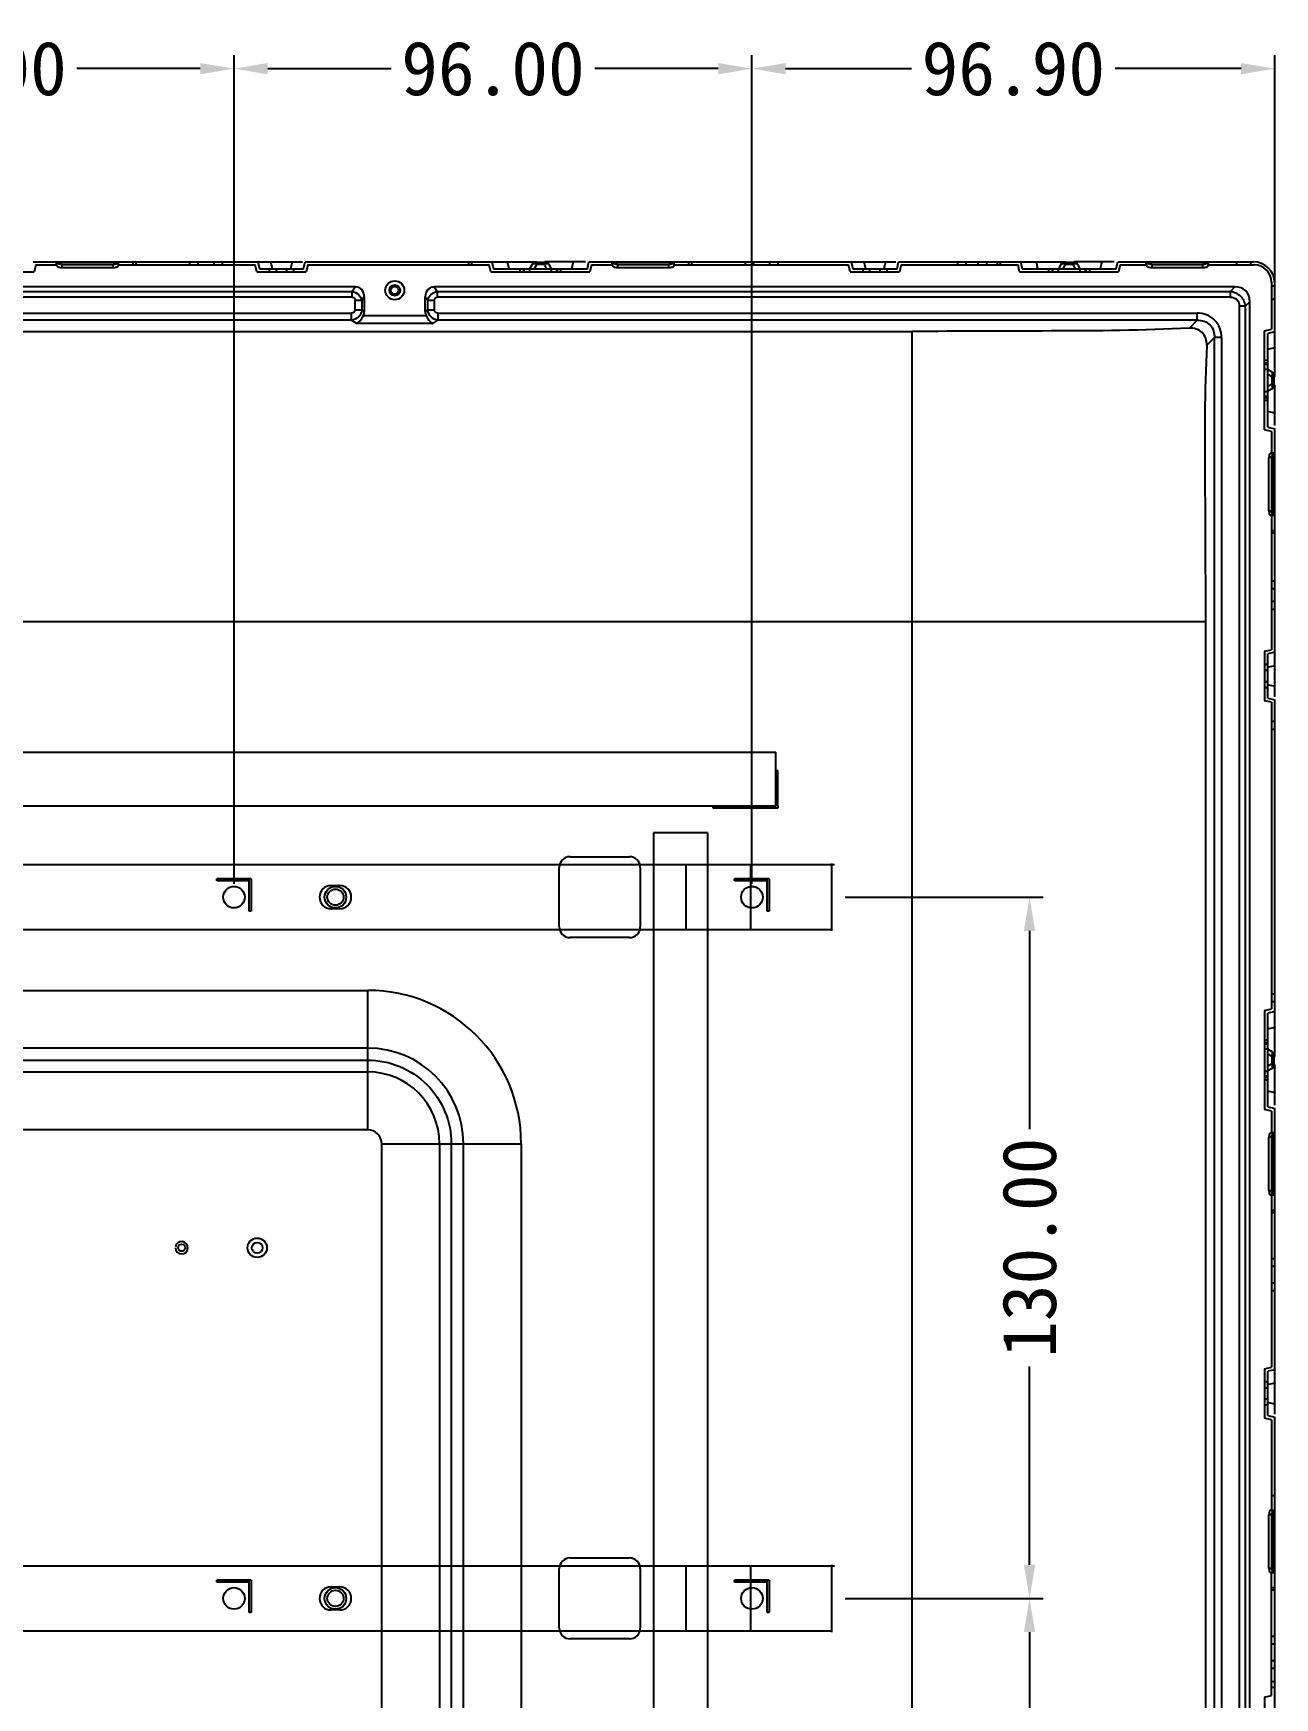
# Model space of a CAD drawing. Header units: millimetres. Extents: x 7835 to 8931, y -815 to 22.
# Drawn here: x 8701.3 to 8931.4, y -286.1 to 22.4 of the extents above; entities that cross this region are included whole.
import ezdxf

# ---------------------------------------------------------------- set-up
doc = ezdxf.new("R2010")
doc.units = ezdxf.units.MM
doc.header["$LTSCALE"] = 46.255
doc.header["$PDMODE"] = 3
doc.header["$PDSIZE"] = 0.3125
doc.layers.get('0').update_dxf_attribs({"linetype": 'CONTINUOUS'})
doc.layers.get('Defpoints').update_dxf_attribs({"linetype": 'CONTINUOUS'})
doc.styles.get("Standard").update_dxf_attribs({"font": 'simfang.ttf'})
doc.dimstyles.new('001', dxfattribs={"dimscale": 2.5, "dimtxt": 4, "dimasz": 2.5, "dimexe": 1, "dimexo": 1, "dimgap": 0.5, "dimtad": 0, "dimzin": 0, "dimdsep": 46, "dimtxsty": 'Standard', "dimcen": 0, "dimclrd": 2, "dimclre": 2, "dimclrt": 5, "dimadec": 0, "dimazin": 0, "dimtp": 0.01, "dimtm": 0.01, "dimtfac": 1, "dimtofl": 0, "dimtmove": 0, "dimatfit": 3, "dimldrblk": 'CLOSED', "dimfxl": 1, "dimtolj": 1, "dimtzin": 0, "dimarcsym": 0})

# ---------------------------------------------------------------- blocks, each defined once
blk = doc.blocks.new('001')
at = {"color": 1, "linetype": 'Continuous'}
for p, q in [((7927.68, -110.82), (8838.88, -110.82)), ((8838.88, -120.82), (8838.88, -110.82)), ((7927.68, -120.82), (8838.88, -120.82))]:
    blk.add_line(p, q, dxfattribs=at)
blk = doc.blocks.new('00')
at = {"color": 1}
for p, q in [((7940.31, -125.82), (7940.31, -539.62)), ((7940.31, -125.82), (7950.31, -125.82)), ((7950.31, -125.82), (7950.31, -539.62))]:
    blk.add_line(p, q, dxfattribs=at)
blk = doc.blocks.new('A$C61f20c2e')
at = {"color": 3, "linetype": 'Continuous'}
for p, q in [((932.5, 13.5), (473.5, 13.5)), ((881.5, 2), (881.5, 13)), ((883.5, 15), (894.5, 15)), ((896.5, 13), (896.5, 2)), ((905, 1.5), (905, 13.5)), ((917, 1.5), (917, 13.5)), ((932, 1.25), (932, 13.75)), ((839.2, 9.65), (840.8, 9.65)), ((840.8, 5.35), (839.2, 5.35)), ((473.5, 1.5), (932, 1.5)), ((894.5, 0), (883.5, 0))]:
    blk.add_line(p, q, dxfattribs=at)
for centre, radius, start, end in [((883.5, 13), 2, 90, 180), ((894.5, 13), 2, 0, 90), ((839.2, 7.5), 2.15, 90, 270), ((840.8, 7.5), 2.15, 270, 90), ((883.5, 2), 2, 180, 270), ((894.5, 2), 2, 270, 0)]:
    blk.add_arc(centre, radius, start, end, dxfattribs=at)
blk = doc.blocks.new('*D419')
at = {"color": 2, "lineweight": -2, "transparency": 16777216}
for p, q in [((8834.48, -135.22), (8834.48, 18.37)), ((8840.73, 15.87), (8864.08, 15.87)), ((8925.13, 15.87), (8901.78, 15.87)), ((8931.38, -24.42), (8931.38, 18.37))]:
    blk.add_line(p, q, dxfattribs=at)
at = {"color": 2, "transparency": 16777216}
for points in [[(8840.73, 16.91), (8840.73, 14.82), (8834.48, 15.87)], [(8925.13, 16.91), (8925.13, 14.82), (8931.38, 15.87)]]:
    blk.add_solid(points, dxfattribs=at)
at = {"layer": 'Defpoints', "color": 0, "transparency": 16777216}
for p in [(8834.48, 15.87), (8931.38, -26.92), (8834.48, -137.72)]:
    blk.add_point(p, dxfattribs=at)
at = {"color": 5, "transparency": 16777216, "insert": (8882.93, 15.87), "char_height": 10, "attachment_point": 5}
blk.add_mtext('\\A1;96.90', dxfattribs=at)
blk = doc.blocks.new('_CLOSED')
at = {"color": 0, "linetype": 'ByBlock'}
for p, q in [((0, 0), (-1, 0.167)), ((-1, 0.167), (-1, -0.167)), ((-1, -0.167), (0, 0)), ((-1, 0), (0, 0))]:
    blk.add_line(p, q, dxfattribs=at)
blk = doc.blocks.new('*D420')
at = {"color": 2, "lineweight": -2, "transparency": 16777216}
for p, q in [((8738.48, -135.22), (8738.48, 18.37)), ((8744.73, 15.87), (8767.63, 15.87)), ((8828.23, 15.87), (8805.33, 15.87)), ((8834.48, -135.22), (8834.48, 18.37))]:
    blk.add_line(p, q, dxfattribs=at)
at = {"color": 2, "transparency": 16777216}
for points in [[(8744.73, 16.91), (8744.73, 14.82), (8738.48, 15.87)], [(8828.23, 16.91), (8828.23, 14.82), (8834.48, 15.87)]]:
    blk.add_solid(points, dxfattribs=at)
at = {"layer": 'Defpoints', "color": 0, "transparency": 16777216}
for p in [(8738.48, 15.87), (8738.48, -137.72), (8834.48, -137.72)]:
    blk.add_point(p, dxfattribs=at)
at = {"color": 5, "transparency": 16777216, "insert": (8786.48, 15.87), "char_height": 10, "attachment_point": 5}
blk.add_mtext('\\A1;96.00', dxfattribs=at)
blk = doc.blocks.new('*D421')
at = {"color": 2, "lineweight": -2, "transparency": 16777216}
for p, q in [((8642.48, -135.22), (8642.48, 18.37)), ((8648.73, 15.87), (8671.63, 15.87)), ((8732.23, 15.87), (8709.33, 15.87)), ((8738.48, -135.22), (8738.48, 18.37))]:
    blk.add_line(p, q, dxfattribs=at)
at = {"color": 2, "transparency": 16777216}
for points in [[(8648.73, 16.91), (8648.73, 14.82), (8642.48, 15.87)], [(8732.23, 16.91), (8732.23, 14.82), (8738.48, 15.87)]]:
    blk.add_solid(points, dxfattribs=at)
at = {"layer": 'Defpoints', "color": 0, "transparency": 16777216}
for p in [(8642.48, 15.87), (8642.48, -137.72), (8738.48, -137.72)]:
    blk.add_point(p, dxfattribs=at)
at = {"color": 5, "transparency": 16777216, "insert": (8690.48, 15.87), "char_height": 10, "attachment_point": 5}
blk.add_mtext('\\A1;96.00', dxfattribs=at)
blk = doc.blocks.new('*D435')
at = {"color": 2, "lineweight": -2, "transparency": 16777216}
for p, q in [((8851.78, -137.72), (8888.43, -137.72)), ((8885.93, -143.97), (8885.93, -180.73)), ((8885.93, -261.47), (8885.93, -224.71)), ((8851.78, -267.72), (8888.43, -267.72))]:
    blk.add_line(p, q, dxfattribs=at)
at = {"color": 2, "transparency": 16777216}
for points in [[(8884.88, -143.97), (8886.97, -143.97), (8885.93, -137.72)], [(8884.88, -261.47), (8886.97, -261.47), (8885.93, -267.72)]]:
    blk.add_solid(points, dxfattribs=at)
at = {"layer": 'Defpoints', "color": 0, "transparency": 16777216}
for p in [(8849.28, -137.72), (8849.28, -267.72), (8885.93, -267.72)]:
    blk.add_point(p, dxfattribs=at)
at = {"color": 5, "transparency": 16777216, "insert": (8885.93, -202.72), "char_height": 10, "attachment_point": 5, "rotation": 90}
blk.add_mtext('\\A1;130.00', dxfattribs=at)
blk = doc.blocks.new('*D436')
at = {"color": 2, "lineweight": -2, "transparency": 16777216}
for p, q in [((8851.78, -267.72), (8888.43, -267.72)), ((8885.93, -273.97), (8885.93, -310.73)), ((8885.93, -391.47), (8885.93, -354.71)), ((8851.78, -397.72), (8888.43, -397.72))]:
    blk.add_line(p, q, dxfattribs=at)
at = {"color": 2, "transparency": 16777216}
for points in [[(8884.88, -273.97), (8886.97, -273.97), (8885.93, -267.72)], [(8884.88, -391.47), (8886.97, -391.47), (8885.93, -397.72)]]:
    blk.add_solid(points, dxfattribs=at)
at = {"layer": 'Defpoints', "color": 0, "transparency": 16777216}
for p in [(8849.28, -267.72), (8849.28, -397.72), (8885.93, -397.72)]:
    blk.add_point(p, dxfattribs=at)
at = {"color": 5, "transparency": 16777216, "insert": (8885.93, -332.72), "char_height": 10, "attachment_point": 5, "rotation": 90}
blk.add_mtext('\\A1;130.00', dxfattribs=at)

msp = doc.modelspace()

# ---------------------------------------------------------------- linework, layer by layer
at = {"color": 7, "linetype": 'Continuous'}
for p, q in [((8701.275, -19.92), (8751.153, -19.92)), ((8701.753, -20.52), (8701.453, -21.82)), ((8701.753, -20.52), (8705.575, -20.52)), ((8705.575, -20.563), (8705.575, -19.92)), ((8705.576, -20.023), (8705.575, -20.015)), ((8717.067, -20.065), (8705.584, -20.065)), ((8706.575, -20.433), (8706.575, -20.985)), ((8706.575, -20.433), (8716.075, -20.433)), ((8706.575, -20.985), (8716.075, -20.985)), ((8716.075, -20.985), (8716.075, -20.433)), ((8717.075, -20.563), (8717.075, -19.92)), ((8717.075, -20.015), (8717.075, -20.023)), ((8717.075, -20.52), (8742.398, -20.52)), ((8719.775, -20.52), (8719.775, -19.92)), ((8720.275, -19.92), (8720.275, -20.52)), ((8730.275, -20.52), (8730.275, -19.92)), ((8731.775, -19.92), (8731.775, -20.52)), ((8734.775, -20.52), (8734.775, -19.92)), ((8736.275, -19.92), (8736.275, -20.52)), ((8742.698, -21.82), (8742.398, -20.52)), ((8742.875, -19.92), (8743.175, -21.22)), ((8743.175, -21.22), (8751.375, -21.22)), ((8745.075, -21.82), (8745.075, -21.22)), ((8745.611, -21.22), (8745.311, -19.92)), ((8746.275, -21.22), (8746.275, -21.82)), ((8748.275, -21.82), (8748.275, -21.22)), ((8749.239, -19.92), (8748.939, -21.22)), ((8749.475, -21.22), (8749.475, -21.82)), ((8751.375, -21.22), (8751.675, -19.92)), ((8751.675, -19.92), (8794.603, -19.92)), ((8752.153, -20.52), (8751.853, -21.82)), ((8752.153, -20.52), (8785.798, -20.52)), ((8781.975, -20.52), (8781.975, -19.92)), ((8782.475, -19.92), (8782.475, -20.52)), ((8786.098, -21.82), (8785.798, -20.52)), ((8786.275, -19.92), (8786.575, -21.22)), ((8786.575, -21.22), (8803.975, -21.22)), ((8789.499, -21.22), (8789.199, -19.92)), ((8791.533, -21.82), (8791.533, -21.22)), ((8792.112, -21.22), (8792.112, -21.82)), ((8792.277, -21.82), (8792.277, -21.22)), ((8793.243, -21.22), (8793.243, -21.82)), ((8793.737, -20.42), (8793.275, -21.22)), ((8794.141, -21.22), (8794.603, -20.42)), ((8794.43, -20.02), (8796.121, -20.02)), ((8794.603, -20.02), (8794.603, -20.42)), ((8795.948, -20.42), (8794.603, -20.42)), ((8795.948, -20.42), (8795.948, -20.02)), ((8795.948, -20.42), (8796.409, -21.22)), ((8803.648, -19.92), (8796.121, -19.92)), ((8796.814, -20.42), (8797.275, -21.22)), ((8797.308, -21.82), (8797.308, -21.22)), ((8798.274, -21.22), (8798.274, -21.82)), ((8798.439, -21.82), (8798.439, -21.22)), ((8799.018, -21.22), (8799.018, -21.82)), ((8801.352, -19.92), (8801.052, -21.22)), ((8803.975, -21.22), (8804.275, -19.92)), ((8804.275, -19.92), (8861.153, -19.92)), ((8804.753, -20.52), (8804.453, -21.82)), ((8804.753, -20.52), (8808.575, -20.52)), ((8808.575, -20.563), (8808.575, -19.92)), ((8808.576, -20.023), (8808.575, -20.015)), ((8820.067, -20.065), (8808.584, -20.065)), ((8809.575, -20.433), (8819.075, -20.433)), ((8809.575, -20.433), (8809.575, -20.985)), ((8809.575, -20.985), (8819.075, -20.985)), ((8819.075, -20.985), (8819.075, -20.433)), ((8820.075, -20.563), (8820.075, -19.92)), ((8820.075, -20.015), (8820.075, -20.023)), ((8820.075, -20.52), (8852.398, -20.52)), ((8822.775, -20.52), (8822.775, -19.92)), ((8823.275, -19.92), (8823.275, -20.52)), ((8833.275, -20.52), (8833.275, -19.92)), ((8834.775, -19.92), (8834.775, -20.52)), ((8837.775, -20.52), (8837.775, -19.92)), ((8839.275, -19.92), (8839.275, -20.52)), ((8852.698, -21.82), (8852.398, -20.52)), ((8852.875, -19.92), (8853.175, -21.22)), ((8853.175, -21.22), (8861.375, -21.22)), ((8855.075, -21.82), (8855.075, -21.22)), ((8855.611, -21.22), (8855.311, -19.92)), ((8856.275, -21.22), (8856.275, -21.82)), ((8858.275, -21.82), (8858.275, -21.22)), ((8859.239, -19.92), (8858.939, -21.22)), ((8859.475, -21.22), (8859.475, -21.82)), ((8861.375, -21.22), (8861.675, -19.92)), ((8861.675, -19.92), (8892.603, -19.92)), ((8862.153, -20.52), (8861.853, -21.82)), ((8862.153, -20.52), (8883.798, -20.52)), ((8872.625, -20.52), (8872.625, -19.92)), ((8874.125, -19.92), (8874.125, -20.52)), ((8876.425, -20.52), (8876.425, -19.92)), ((8877.925, -19.92), (8877.925, -20.52)), ((8879.975, -20.52), (8879.975, -19.92)), ((8880.475, -19.92), (8880.475, -20.52)), ((8884.098, -21.82), (8883.798, -20.52)), ((8884.275, -19.92), (8884.575, -21.22)), ((8884.575, -21.22), (8901.975, -21.22)), ((8887.499, -21.22), (8887.199, -19.92)), ((8889.533, -21.82), (8889.533, -21.22)), ((8890.112, -21.22), (8890.112, -21.82)), ((8890.277, -21.82), (8890.277, -21.22)), ((8891.243, -21.22), (8891.243, -21.82)), ((8891.737, -20.42), (8891.275, -21.22)), ((8892.141, -21.22), (8892.603, -20.42)), ((8892.43, -20.02), (8894.121, -20.02)), ((8892.603, -20.02), (8892.603, -20.42)), ((8893.948, -20.42), (8892.603, -20.42)), ((8893.948, -20.42), (8893.948, -20.02)), ((8893.948, -20.42), (8894.409, -21.22)), ((8901.648, -19.92), (8894.121, -19.92)), ((8894.814, -20.42), (8895.275, -21.22)), ((8895.308, -21.82), (8895.308, -21.22)), ((8896.274, -21.22), (8896.274, -21.82)), ((8896.439, -21.82), (8896.439, -21.22)), ((8897.018, -21.22), (8897.018, -21.82)), ((8899.352, -19.92), (8899.052, -21.22)), ((8901.975, -21.22), (8902.275, -19.92)), ((8902.275, -19.92), (8927.375, -19.92)), ((8902.753, -20.52), (8902.453, -21.82)), ((8902.753, -20.52), (8907.575, -20.52)), ((8907.575, -20.563), (8907.575, -19.92)), ((8907.576, -20.023), (8907.575, -20.015)), ((8919.067, -20.065), (8907.584, -20.065)), ((8908.575, -20.433), (8918.075, -20.433)), ((8908.575, -20.433), (8908.575, -20.985)), ((8908.575, -20.985), (8918.075, -20.985)), ((8918.075, -20.985), (8918.075, -20.433)), ((8919.075, -20.52), (8919.075, -19.92)), ((8919.075, -20.52), (8927.575, -20.52)), ((8924.375, -20.52), (8924.375, -19.92)), ((8926.875, -19.92), (8926.875, -20.52)), ((8760.976, -24.581), (8555.575, -24.581)), ((8683.098, -21.82), (8701.453, -21.82)), ((8742.698, -21.82), (8751.853, -21.82)), ((8760.976, -24.581), (8760.399, -25.42)), ((8923.996, -24.581), (8775.575, -24.581)), ((8776.152, -25.42), (8775.575, -24.581)), ((8786.098, -21.82), (8804.453, -21.82)), ((8852.698, -21.82), (8861.853, -21.82)), ((8884.098, -21.82), (8902.453, -21.82)), ((8923.996, -24.581), (8923.157, -25.42)), ((8930.775, -23.72), (8930.775, -32.443)), ((8930.775, -24.42), (8931.375, -24.42)), ((8931.375, -41.248), (8931.375, -23.92)), ((8556.152, -25.42), (8760.399, -25.42)), ((8760.399, -26.493), (8698.175, -26.493)), ((8760.399, -26.493), (8760.399, -25.42)), ((8762.16, -27.113), (8760.948, -27.113)), ((8760.948, -28.842), (8760.948, -27.113)), ((8762.16, -27.113), (8762.622, -26.442)), ((8762.16, -27.113), (8762.16, -28.842)), ((8762.622, -26.442), (8762.622, -29.133)), ((8773.929, -29.133), (8773.929, -26.442)), ((8773.929, -26.442), (8774.391, -27.113)), ((8775.603, -27.113), (8774.391, -27.113)), ((8774.391, -28.842), (8774.391, -27.113)), ((8775.603, -27.113), (8775.603, -28.842)), ((8776.152, -25.42), (8923.157, -25.42)), ((8776.152, -25.42), (8776.152, -26.493)), ((8923.157, -26.493), (8776.152, -26.493)), ((8923.157, -26.493), (8923.157, -25.42)), ((8925.915, -28.178), (8926.754, -27.339)), ((8926.754, -601.263), (8926.754, -27.339)), ((8931.375, -26.92), (8930.775, -26.92)), ((8760.277, -30.775), (8556.273, -30.775)), ((8698.175, -29.46), (8760.277, -29.46)), ((8760.277, -30.775), (8760.277, -29.46)), ((8760.277, -30.775), (8761.219, -31.369)), ((8760.948, -28.842), (8762.16, -28.842)), ((8762.622, -29.133), (8762.16, -28.842)), ((8762.475, -29.866), (8774.076, -29.866)), ((8774.391, -28.842), (8773.929, -29.133)), ((8774.391, -28.842), (8775.603, -28.842)), ((8775.331, -31.369), (8776.273, -30.775)), ((8776.273, -29.46), (8917.025, -29.46)), ((8776.273, -29.46), (8776.273, -30.775)), ((8917.025, -30.775), (8776.273, -30.775)), ((8917.025, -30.775), (8915.586, -32.215)), ((8917.025, -30.775), (8917.025, -29.46)), ((8925.915, -28.178), (8924.842, -28.178)), ((8924.842, -599.567), (8924.842, -28.178)), ((8925.915, -28.178), (8925.915, -599.567)), ((7902.359, -32.829), (8864.192, -32.829)), ((8775.331, -31.369), (8761.219, -31.369)), ((8864.192, -301.855), (8864.192, -32.828)), ((8929.475, -32.743), (8930.775, -32.443)), ((8929.475, -51.097), (8929.475, -32.743)), ((8931.375, -32.92), (8930.075, -33.22)), ((8930.075, -50.62), (8930.075, -33.22)), ((8918.795, -35.395), (8920.22, -33.97)), ((8921.536, -33.97), (8920.22, -33.97)), ((8920.22, -596.584), (8920.22, -33.97)), ((8921.536, -33.97), (8921.536, -596.584)), ((8930.075, -36.143), (8931.375, -35.843)), ((8929.475, -38.177), (8930.075, -38.177)), ((8930.075, -38.757), (8929.475, -38.757)), ((8929.475, -38.921), (8930.075, -38.921)), ((8930.075, -39.887), (8929.475, -39.887)), ((8930.875, -40.382), (8930.075, -39.92)), ((8930.075, -40.786), (8930.875, -41.248)), ((8930.875, -42.592), (8930.075, -43.054)), ((8931.275, -41.248), (8930.875, -41.248)), ((8930.875, -42.592), (8930.875, -41.248)), ((8930.875, -42.592), (8931.275, -42.592)), ((8931.275, -42.765), (8931.275, -41.075)), ((8931.375, -50.293), (8931.375, -42.765)), ((8929.475, -43.953), (8930.075, -43.953)), ((8930.075, -44.918), (8929.475, -44.918)), ((8929.475, -45.083), (8930.075, -45.083)), ((8930.075, -45.663), (8929.475, -45.663)), ((8930.875, -43.458), (8930.075, -43.92)), ((8931.375, -47.997), (8930.075, -47.697)), ((8930.775, -51.397), (8929.475, -51.097)), ((8930.075, -50.62), (8931.375, -50.92)), ((8930.775, -51.397), (8930.775, -55.42)), ((8931.375, -100.597), (8931.375, -50.92)), ((8931.375, -55.42), (8930.648, -55.42)), ((8931.23, -66.939), (8931.23, -55.4)), ((8930.862, -56.22), (8930.31, -56.22)), ((8930.31, -66.12), (8930.31, -56.22)), ((8930.862, -66.12), (8930.862, -56.22)), ((8930.31, -66.12), (8930.862, -66.12)), ((8930.648, -66.92), (8931.353, -66.92)), ((8930.775, -66.92), (8930.775, -91.843)), ((8930.775, -69.72), (8931.375, -69.72)), ((8931.375, -70.22), (8930.775, -70.22)), ((8930.775, -79.07), (8931.375, -79.07)), ((8931.375, -80.57), (8930.775, -80.57)), ((8930.775, -82.87), (8931.375, -82.87)), ((8931.375, -84.37), (8930.775, -84.37)), ((8918.532, -86.704), (8430.046, -86.704)), ((8918.532, -86.704), (8918.532, -598.537)), ((8929.475, -92.143), (8930.775, -91.843)), ((8929.475, -92.143), (8929.475, -101.297)), ((8931.375, -92.32), (8930.075, -92.62)), ((8929.475, -94.52), (8930.075, -94.52)), ((8930.075, -100.82), (8930.075, -92.62)), ((8930.075, -95.056), (8931.375, -94.756)), ((8930.075, -95.72), (8929.475, -95.72)), ((8929.475, -97.72), (8930.075, -97.72)), ((8931.375, -98.684), (8930.075, -98.384)), ((8930.075, -98.92), (8929.475, -98.92)), ((8930.775, -101.597), (8929.475, -101.297)), ((8930.075, -100.82), (8931.375, -101.12)), ((8930.775, -101.597), (8930.775, -158.443)), ((8931.375, -167.248), (8931.375, -101.12)), ((8930.775, -105.12), (8931.375, -105.12)), ((8931.375, -106.62), (8930.775, -106.62)), ((8838.875, -114.22), (8839.275, -114.22)), ((8839.275, -121.22), (8839.275, -114.22)), ((8827.275, -121.22), (8827.275, -120.82)), ((8839.275, -121.22), (8827.275, -121.22)), ((8839.275, -120.82), (8839.275, -121.22)), ((8741.675, -134.32), (8735.275, -134.32)), ((8735.275, -134.72), (8735.275, -134.32)), ((8741.275, -134.72), (8735.275, -134.72)), ((8741.275, -140.32), (8741.275, -134.32)), ((8741.675, -134.32), (8741.675, -140.32)), ((8837.675, -134.32), (8831.275, -134.32)), ((8831.275, -134.72), (8831.275, -134.32)), ((8837.275, -134.72), (8831.275, -134.72)), ((8837.275, -140.32), (8837.275, -134.32)), ((8837.675, -134.32), (8837.675, -140.32)), ((8741.675, -140.32), (8741.275, -140.32)), ((8837.675, -140.32), (8837.275, -140.32)), ((8003.275, -154.996), (8763.275, -154.996)), ((8763.275, -180.844), (8763.275, -154.996)), ((8930.775, -155.62), (8931.375, -155.62)), ((8931.375, -157.12), (8930.775, -157.12)), ((8929.475, -158.743), (8930.775, -158.443)), ((8929.475, -158.743), (8929.475, -177.097)), ((8931.375, -158.92), (8930.075, -159.22)), ((8930.075, -176.62), (8930.075, -159.22)), ((8930.075, -162.143), (8931.375, -161.843)), ((8763.275, -165.708), (8003.275, -165.708)), ((8929.475, -164.177), (8930.075, -164.177)), ((8930.075, -164.757), (8929.475, -164.757)), ((8929.475, -164.921), (8930.075, -164.921)), ((8930.075, -165.887), (8929.475, -165.887)), ((8930.875, -166.382), (8930.075, -165.92)), ((8003.275, -167.941), (8763.275, -167.94)), ((8930.075, -166.786), (8930.875, -167.248)), ((8930.875, -168.592), (8930.075, -169.054)), ((8930.875, -169.458), (8930.075, -169.92)), ((8931.275, -167.248), (8930.875, -167.248)), ((8930.875, -168.592), (8930.875, -167.248)), ((8930.875, -168.592), (8931.275, -168.592)), ((8931.275, -168.765), (8931.275, -167.075)), ((8931.375, -176.293), (8931.375, -168.765)), ((8003.275, -170.12), (8763.275, -170.12)), ((8929.475, -169.953), (8930.075, -169.953)), ((8930.075, -170.918), (8929.475, -170.918)), ((8929.475, -171.083), (8930.075, -171.083)), ((8930.075, -171.663), (8929.475, -171.663)), ((8931.375, -173.997), (8930.075, -173.697)), ((8930.775, -177.397), (8929.475, -177.097)), ((8930.075, -176.62), (8931.375, -176.92)), ((8930.775, -177.397), (8930.775, -181.42)), ((8931.375, -233.597), (8931.375, -176.92)), ((8763.275, -180.844), (8003.275, -180.844)), ((8931.375, -181.42), (8930.648, -181.42)), ((8931.23, -192.939), (8931.23, -181.4)), ((8765.851, -183.42), (8791.699, -183.42)), ((8765.851, -552.396), (8765.851, -183.42)), ((8776.577, -183.42), (8776.578, -552.396)), ((8778.754, -183.42), (8778.754, -552.396)), ((8780.984, -552.396), (8780.987, -183.42)), ((8791.699, -183.42), (8791.699, -552.375)), ((8930.862, -182.22), (8930.31, -182.22)), ((8930.31, -192.12), (8930.31, -182.22)), ((8930.862, -192.12), (8930.862, -182.22)), ((8930.31, -192.12), (8930.862, -192.12)), ((8930.648, -192.92), (8931.353, -192.92)), ((8930.775, -192.92), (8930.775, -224.843)), ((8930.775, -195.72), (8931.375, -195.72)), ((8931.375, -196.22), (8930.775, -196.22)), ((8930.775, -204.72), (8931.375, -204.72)), ((8931.375, -206.22), (8930.775, -206.22)), ((8930.775, -209.22), (8931.375, -209.22)), ((8931.375, -210.72), (8930.775, -210.72)), ((8929.475, -225.143), (8930.775, -224.843)), ((8929.475, -225.143), (8929.475, -234.297)), ((8929.475, -227.52), (8930.075, -227.52)), ((8931.375, -225.32), (8930.075, -225.62)), ((8930.075, -233.82), (8930.075, -225.62)), ((8930.075, -228.056), (8931.375, -227.756)), ((8930.075, -228.72), (8929.475, -228.72)), ((8929.475, -230.72), (8930.075, -230.72)), ((8931.375, -231.684), (8930.075, -231.384)), ((8930.075, -231.92), (8929.475, -231.92)), ((8930.775, -234.597), (8929.475, -234.297)), ((8930.075, -233.82), (8931.375, -234.12)), ((8931.375, -294.375), (8931.375, -234.12)), ((8930.775, -234.597), (8930.775, -251.42)), ((8931.375, -248.72), (8930.775, -248.72)), ((8930.862, -252.22), (8930.31, -252.22)), ((8930.31, -262.12), (8930.31, -252.22)), ((8931.375, -251.42), (8930.648, -251.42)), ((8930.862, -262.12), (8930.862, -252.22)), ((8931.23, -262.939), (8931.23, -251.4)), ((8930.31, -262.12), (8930.862, -262.12)), ((8741.675, -264.32), (8735.275, -264.32)), ((8735.275, -264.72), (8735.275, -264.32)), ((8741.275, -264.72), (8735.275, -264.72)), ((8741.275, -270.32), (8741.275, -264.32)), ((8741.675, -264.32), (8741.675, -270.32)), ((8837.675, -264.32), (8831.275, -264.32)), ((8831.275, -264.72), (8831.275, -264.32)), ((8837.275, -264.72), (8831.275, -264.72)), ((8837.275, -270.32), (8837.275, -264.32)), ((8837.675, -264.32), (8837.675, -270.32)), ((8930.648, -262.92), (8931.353, -262.92)), ((8930.775, -285.743), (8930.775, -262.92)), ((8930.775, -265.72), (8931.375, -265.72)), ((8931.375, -266.22), (8930.775, -266.22)), ((8741.675, -270.32), (8741.275, -270.32)), ((8837.675, -270.32), (8837.275, -270.32)), ((8930.775, -274.72), (8931.375, -274.72)), ((8931.375, -276.22), (8930.775, -276.22)), ((8930.775, -279.22), (8931.375, -279.22)), ((8931.375, -280.72), (8930.775, -280.72)), ((8930.775, -283.102), (8931.375, -283.102)), ((8929.475, -286.043), (8930.775, -285.743)), ((8929.475, -286.043), (8929.475, -304.397)), ((8931.375, -284.22), (8930.775, -284.22))]:
    msp.add_line(p, q, dxfattribs=at)
for points in [[(8705.584, -20.065), (8705.579, -20.047), (8705.576, -20.031), (8705.576, -20.023)], [(8717.075, -20.023), (8717.075, -20.031), (8717.072, -20.047), (8717.067, -20.065)], [(8808.584, -20.065), (8808.579, -20.047), (8808.576, -20.031), (8808.576, -20.023)], [(8820.075, -20.023), (8820.075, -20.031), (8820.072, -20.047), (8820.067, -20.065)], [(8907.584, -20.065), (8907.579, -20.047), (8907.576, -20.031), (8907.576, -20.023)], [(8919.075, -20.015), (8919.075, -20.031), (8919.072, -20.047), (8919.067, -20.065)]]:
    msp.add_lwpolyline(points, dxfattribs=at)
for centre, radius in [((8768.275, -25.22), 1.75), ((8768.275, -25.22), 1), ((8768.275, -25.22), 0.7), ((8757.275, -137.72), 2), ((8757.275, -137.72), 1.5), ((8728.775, -202.72), 0.65), ((8742.775, -202.72), 1.8), ((8742.775, -202.72), 1), ((8757.275, -267.72), 2), ((8757.275, -267.72), 1.5)]:
    msp.add_circle(centre, radius, dxfattribs=at)
at = {"color": 7, "true_color": 0xffffff}
for centre in [(8738.475, -137.72), (8834.475, -137.72), (8738.475, -267.72), (8834.475, -267.72)]:
    msp.add_circle(centre, 2, dxfattribs=at)
at = {"color": 7, "linetype": 'Continuous'}
for centre, radius, start, end in [((8794.43, -20.82), 0.8, 90, 150), ((8796.121, -20.82), 0.8, 30, 90), ((8892.43, -20.82), 0.8, 90, 150), ((8894.121, -20.82), 0.8, 30, 90), ((8927.375, -23.92), 4, 0, 90), ((8927.575, -23.72), 3.2, 0, 90), ((8930.475, -41.075), 0.8, 0, 60), ((8930.475, -42.765), 0.8, 300, 0), ((8763.275, -183.42), 28.424, 0.00011, 90), ((8763.275, -183.42), 17.711, 359.99999, 89.99999), ((8930.475, -167.075), 0.8, 0, 60), ((8930.475, -168.765), 0.8, 300, 0), ((8763.275, -183.42), 13.299, 359.99999, 89.99999), ((8763.275, -183.42), 2.576, 359.99957, 90.00002), ((8728.775, -202.72), 1.15, 180, 171.52174)]:
    msp.add_arc(centre, radius, start, end, dxfattribs=at)
for centre, major_axis, ratio, start_param, end_param in [((8760.197, -27.323), (1.699, 2.469), 0.7005829, -0.7944166, 0.4491787), ((8776.354, -27.323), (-1.699, 2.469), 0.7005829, -0.4491787, 0.7944166), ((8922.054, -29.281), (3.95, 3.95), 0.6444005, -0.5724287, 0.5724287), ((8760.197, -28.751), (2.151, -1.356), 0.8259647, 0.1298477, 0.4800705), ((8776.354, -28.751), (2.151, 1.356), 0.8259647, 2.6615221, 3.0117449)]:
    msp.add_ellipse(centre, major_axis=major_axis, ratio=ratio, start_param=start_param, end_param=end_param, dxfattribs=at)
for points, knots in [([(8705.548, -20.52), (8705.548, -20.561), (8705.626, -20.793), (8705.889, -20.883), (8706.074, -20.928)], [0, 0, 0, 0, 0.1796935, 1, 1, 1, 1]), ([(8706.575, -20.433), (8706.496, -20.433), (8706.217, -20.417), (8705.93, -20.357), (8705.757, -20.253)], [0, 0, 0, 0, 0.2813085, 1, 1, 1, 1]), ([(8716.075, -20.985), (8716.161, -20.985), (8716.458, -20.968), (8716.767, -20.898), (8716.94, -20.775)], [0, 0, 0, 0, 0.287821, 1, 1, 1, 1]), ([(8717.067, -20.065), (8717.056, -20.1), (8716.938, -20.275), (8716.722, -20.342), (8716.56, -20.38)], [0, 0, 0, 0, 0.1815915, 1, 1, 1, 1]), ([(8794.603, -20.42), (8794.536, -20.398), (8794.309, -20.335), (8794.063, -20.293), (8793.899, -20.326)], [0, 0, 0, 0, 0.2959556, 1, 1, 1, 1]), ([(8796.339, -20.326), (8796.317, -20.329), (8796.274, -20.336), (8796.231, -20.345), (8796.208, -20.349)], [0, 0, 0, 0, 0.4899725, 1, 1, 1, 1]), ([(8796.814, -20.42), (8796.8, -20.396), (8796.664, -20.286), (8796.476, -20.308), (8796.339, -20.326)], [0, 0, 0, 0, 0.1680295, 1, 1, 1, 1]), ([(8808.548, -20.52), (8808.548, -20.561), (8808.626, -20.793), (8808.889, -20.883), (8809.074, -20.928)], [0, 0, 0, 0, 0.1796935, 1, 1, 1, 1]), ([(8809.575, -20.433), (8809.496, -20.433), (8809.217, -20.417), (8808.93, -20.357), (8808.757, -20.253)], [0, 0, 0, 0, 0.2813085, 1, 1, 1, 1]), ([(8819.075, -20.985), (8819.161, -20.985), (8819.458, -20.968), (8819.767, -20.898), (8819.94, -20.775)], [0, 0, 0, 0, 0.287821, 1, 1, 1, 1]), ([(8820.067, -20.065), (8820.056, -20.1), (8819.938, -20.275), (8819.722, -20.342), (8819.56, -20.38)], [0, 0, 0, 0, 0.1815915, 1, 1, 1, 1]), ([(8892.603, -20.42), (8892.536, -20.398), (8892.309, -20.335), (8892.063, -20.293), (8891.899, -20.326)], [0, 0, 0, 0, 0.2959556, 1, 1, 1, 1]), ([(8894.339, -20.326), (8894.317, -20.329), (8894.274, -20.336), (8894.231, -20.345), (8894.208, -20.349)], [0, 0, 0, 0, 0.4899725, 1, 1, 1, 1]), ([(8894.814, -20.42), (8894.8, -20.396), (8894.664, -20.286), (8894.476, -20.308), (8894.339, -20.326)], [0, 0, 0, 0, 0.1680295, 1, 1, 1, 1]), ([(8907.548, -20.52), (8907.548, -20.561), (8907.626, -20.793), (8907.889, -20.883), (8908.074, -20.928)], [0, 0, 0, 0, 0.1796935, 1, 1, 1, 1]), ([(8908.575, -20.433), (8908.496, -20.433), (8908.217, -20.417), (8907.93, -20.357), (8907.757, -20.253)], [0, 0, 0, 0, 0.2813085, 1, 1, 1, 1]), ([(8918.075, -20.985), (8918.161, -20.985), (8918.458, -20.968), (8918.767, -20.898), (8918.94, -20.775)], [0, 0, 0, 0, 0.287821, 1, 1, 1, 1]), ([(8919.067, -20.065), (8919.056, -20.1), (8918.938, -20.275), (8918.722, -20.342), (8918.56, -20.38)], [0, 0, 0, 0, 0.1815915, 1, 1, 1, 1]), ([(8760.399, -25.42), (8760.823, -25.495), (8761.631, -25.908), (8762.076, -26.7), (8762.16, -27.113)], [0, 0, 0, 0, 0.505269, 1, 1, 1, 1]), ([(8760.399, -26.493), (8760.549, -26.493), (8760.872, -26.634), (8760.948, -26.961), (8760.948, -27.113)], [0, 0, 0, 0, 0.4973471, 1, 1, 1, 1]), ([(8774.391, -27.113), (8774.471, -26.7), (8774.922, -25.909), (8775.728, -25.495), (8776.152, -25.42)], [0, 0, 0, 0, 0.4943597, 1, 1, 1, 1]), ([(8775.603, -27.113), (8775.603, -26.961), (8775.68, -26.634), (8776.002, -26.493), (8776.152, -26.493)], [0, 0, 0, 0, 0.5034333, 1, 1, 1, 1]), ([(8923.157, -25.42), (8923.841, -25.506), (8925.207, -26.127), (8925.831, -27.494), (8925.915, -28.178)], [0, 0, 0, 0, 0.5000378, 1, 1, 1, 1]), ([(8923.157, -26.493), (8923.594, -26.493), (8924.547, -26.788), (8924.842, -27.742), (8924.842, -28.178)], [0, 0, 0, 0, 0.5002796, 1, 1, 1, 1]), ([(8760.948, -28.842), (8760.948, -29.007), (8760.797, -29.357), (8760.443, -29.46), (8760.277, -29.46)], [0, 0, 0, 0, 0.4986267, 1, 1, 1, 1]), ([(8762.16, -28.842), (8762.111, -29.321), (8761.677, -30.261), (8760.746, -30.722), (8760.277, -30.775)], [0, 0, 0, 0, 0.5046717, 1, 1, 1, 1]), ([(8761.219, -31.369), (8761.345, -31.313), (8761.904, -30.945), (8762.268, -30.347), (8762.475, -29.866)], [0, 0, 0, 0, 0.2082969, 1, 1, 1, 1]), ([(8774.076, -29.866), (8774.152, -30.041), (8774.447, -30.625), (8774.904, -31.177), (8775.331, -31.369)], [0, 0, 0, 0, 0.2900634, 1, 1, 1, 1]), ([(8776.273, -30.775), (8775.804, -30.722), (8774.874, -30.261), (8774.44, -29.321), (8774.391, -28.842)], [0, 0, 0, 0, 0.4953247, 1, 1, 1, 1]), ([(8776.273, -29.46), (8776.107, -29.46), (8775.755, -29.356), (8775.603, -29.007), (8775.603, -28.842)], [0, 0, 0, 0, 0.501892, 1, 1, 1, 1]), ([(8921.536, -33.97), (8921.535, -32.814), (8920.631, -30.363), (8918.181, -29.46), (8917.025, -29.46)], [0, 0, 0, 0, 0.5000989, 1, 1, 1, 1]), ([(8917.025, -30.775), (8917.855, -30.741), (8919.675, -31.32), (8920.254, -33.141), (8920.22, -33.97)], [0, 0, 0, 0, 0.5000979, 1, 1, 1, 1]), ([(8915.586, -32.215), (8907.043, -32.704), (8889.898, -32.76), (8872.769, -32.829), (8864.192, -32.829)], [0, 0, 0, 0, 0.4994116, 1, 1, 1, 1]), ([(8918.795, -35.395), (8918.839, -34.565), (8918.236, -32.747), (8916.415, -32.167), (8915.586, -32.215)], [0, 0, 0, 0, 0.5002199, 1, 1, 1, 1]), ([(8918.795, -35.395), (8918.345, -43.929), (8918.445, -61.047), (8918.532, -78.146), (8918.532, -86.704)], [0, 0, 0, 0, 0.4996372, 1, 1, 1, 1]), ([(8930.875, -41.248), (8930.897, -41.181), (8930.961, -40.953), (8931.003, -40.708), (8930.969, -40.544)], [0, 0, 0, 0, 0.2959556, 1, 1, 1, 1]), ([(8930.875, -43.458), (8930.9, -43.444), (8931.01, -43.308), (8930.988, -43.12), (8930.969, -42.983)], [0, 0, 0, 0, 0.1680295, 1, 1, 1, 1]), ([(8930.969, -42.983), (8930.966, -42.962), (8930.959, -42.918), (8930.951, -42.875), (8930.946, -42.853)], [0, 0, 0, 0, 0.4899725, 1, 1, 1, 1]), ([(8930.648, -55.42), (8930.619, -55.42), (8930.455, -55.481), (8930.395, -55.667), (8930.361, -55.798)], [0, 0, 0, 0, 0.1787309, 1, 1, 1, 1]), ([(8930.862, -56.22), (8930.862, -56.153), (8930.876, -55.92), (8930.929, -55.679), (8931.022, -55.54)], [0, 0, 0, 0, 0.2855838, 1, 1, 1, 1]), ([(8930.31, -66.12), (8930.31, -66.189), (8930.325, -66.425), (8930.378, -66.674), (8930.479, -66.812)], [0, 0, 0, 0, 0.2876244, 1, 1, 1, 1]), ([(8931.23, -66.939), (8931.197, -66.939), (8931.014, -66.876), (8930.944, -66.667), (8930.908, -66.521)], [0, 0, 0, 0, 0.1793389, 1, 1, 1, 1]), ([(8930.875, -167.248), (8930.897, -167.181), (8930.961, -166.953), (8931.003, -166.708), (8930.969, -166.544)], [0, 0, 0, 0, 0.2959556, 1, 1, 1, 1]), ([(8763.275, -167.941), (8765.29, -167.936), (8769.365, -168.737), (8774.506, -172.189), (8777.957, -177.331), (8778.759, -181.406), (8778.755, -183.42)], [0, 0, 0, 0, 0.250029, 0.4999977, 0.7499665, 1, 1, 1, 1]), ([(8930.875, -169.458), (8930.9, -169.444), (8931.01, -169.308), (8930.988, -169.12), (8930.969, -168.983)], [0, 0, 0, 0, 0.1680295, 1, 1, 1, 1]), ([(8930.969, -168.983), (8930.966, -168.962), (8930.959, -168.918), (8930.951, -168.875), (8930.946, -168.853)], [0, 0, 0, 0, 0.4899725, 1, 1, 1, 1]), ([(8930.648, -181.42), (8930.619, -181.42), (8930.455, -181.481), (8930.395, -181.667), (8930.361, -181.798)], [0, 0, 0, 0, 0.1787309, 1, 1, 1, 1]), ([(8930.862, -182.22), (8930.862, -182.153), (8930.876, -181.92), (8930.929, -181.679), (8931.022, -181.54)], [0, 0, 0, 0, 0.2855838, 1, 1, 1, 1]), ([(8930.31, -192.12), (8930.31, -192.189), (8930.325, -192.425), (8930.378, -192.674), (8930.479, -192.812)], [0, 0, 0, 0, 0.2876244, 1, 1, 1, 1]), ([(8931.23, -192.939), (8931.197, -192.939), (8931.014, -192.876), (8930.944, -192.667), (8930.908, -192.521)], [0, 0, 0, 0, 0.1793389, 1, 1, 1, 1]), ([(8930.648, -251.42), (8930.619, -251.42), (8930.455, -251.481), (8930.395, -251.667), (8930.361, -251.798)], [0, 0, 0, 0, 0.1787309, 1, 1, 1, 1]), ([(8930.862, -252.22), (8930.862, -252.153), (8930.876, -251.92), (8930.929, -251.679), (8931.022, -251.54)], [0, 0, 0, 0, 0.2855838, 1, 1, 1, 1]), ([(8930.31, -262.12), (8930.31, -262.189), (8930.325, -262.425), (8930.378, -262.674), (8930.479, -262.812)], [0, 0, 0, 0, 0.2876244, 1, 1, 1, 1]), ([(8931.23, -262.939), (8931.197, -262.939), (8931.014, -262.876), (8930.944, -262.667), (8930.908, -262.521)], [0, 0, 0, 0, 0.1793389, 1, 1, 1, 1])]:
    msp.add_open_spline(points, degree=3, knots=knots, dxfattribs=at)
for points in [[(8705.757, -20.253), (8705.684, -20.209), (8705.609, -20.146), (8705.584, -20.065)], [(8706.074, -20.928), (8706.237, -20.968), (8706.407, -20.985), (8706.575, -20.985)], [(8716.56, -20.38), (8716.402, -20.417), (8716.238, -20.433), (8716.075, -20.433)], [(8716.94, -20.775), (8717.022, -20.716), (8717.103, -20.621), (8717.103, -20.52)], [(8793.899, -20.326), (8793.838, -20.339), (8793.768, -20.366), (8793.737, -20.42)], [(8796.208, -20.349), (8796.12, -20.368), (8796.033, -20.392), (8795.948, -20.42)], [(8808.757, -20.253), (8808.684, -20.209), (8808.609, -20.146), (8808.584, -20.065)], [(8809.074, -20.928), (8809.237, -20.968), (8809.407, -20.985), (8809.575, -20.985)], [(8819.56, -20.38), (8819.402, -20.417), (8819.238, -20.433), (8819.075, -20.433)], [(8819.94, -20.775), (8820.022, -20.716), (8820.103, -20.621), (8820.103, -20.52)], [(8891.899, -20.326), (8891.838, -20.339), (8891.768, -20.366), (8891.737, -20.42)], [(8894.208, -20.349), (8894.12, -20.368), (8894.033, -20.392), (8893.948, -20.42)], [(8907.757, -20.253), (8907.684, -20.209), (8907.609, -20.146), (8907.584, -20.065)], [(8908.074, -20.928), (8908.237, -20.968), (8908.407, -20.985), (8908.575, -20.985)], [(8918.56, -20.38), (8918.402, -20.417), (8918.238, -20.433), (8918.075, -20.433)], [(8918.94, -20.775), (8919.022, -20.716), (8919.103, -20.621), (8919.103, -20.52)], [(8930.969, -40.544), (8930.956, -40.483), (8930.929, -40.413), (8930.875, -40.382)], [(8930.946, -42.853), (8930.927, -42.765), (8930.903, -42.678), (8930.875, -42.592)], [(8931.022, -55.54), (8931.069, -55.471), (8931.147, -55.4), (8931.23, -55.4)], [(8930.361, -55.798), (8930.325, -55.935), (8930.31, -56.078), (8930.31, -56.22)], [(8930.479, -66.812), (8930.518, -66.866), (8930.581, -66.92), (8930.648, -66.92)], [(8930.908, -66.521), (8930.876, -66.39), (8930.862, -66.255), (8930.862, -66.12)], [(8930.969, -166.544), (8930.956, -166.483), (8930.929, -166.413), (8930.875, -166.382)], [(8930.946, -168.853), (8930.927, -168.765), (8930.903, -168.678), (8930.875, -168.592)], [(8930.361, -181.798), (8930.325, -181.935), (8930.31, -182.078), (8930.31, -182.22)], [(8931.022, -181.54), (8931.069, -181.471), (8931.147, -181.4), (8931.23, -181.4)], [(8930.479, -192.812), (8930.518, -192.866), (8930.581, -192.92), (8930.648, -192.92)], [(8930.908, -192.521), (8930.876, -192.39), (8930.862, -192.255), (8930.862, -192.12)], [(8930.361, -251.798), (8930.325, -251.935), (8930.31, -252.078), (8930.31, -252.22)], [(8931.022, -251.54), (8931.069, -251.471), (8931.147, -251.4), (8931.23, -251.4)], [(8930.908, -262.521), (8930.876, -262.39), (8930.862, -262.255), (8930.862, -262.12)], [(8930.479, -262.812), (8930.518, -262.866), (8930.581, -262.92), (8930.648, -262.92)]]:
    msp.add_open_spline(points, degree=3, dxfattribs=at)

# ---------------------------------------------------------------- block references
at = {"color": 2}
for name, p in [('001', (0, 0)), ('A$C61f20c2e', (7917.275, -145.22)), ('A$C61f20c2e', (7917.275, -275.22))]:
    msp.add_blockref(name, p, dxfattribs=at)
at = {"color": 2, "xscale": -1}
msp.add_blockref('00', (16766.551, 0), dxfattribs=at)

# ---------------------------------------------------------------- dimensions: what is measured, and where the dimension line sits
at = {"color": 2}
for base, p1, p2, picture, middle in [((8642.475, 15.866), (8738.475, -137.72), (8642.475, -137.72), '*D421', (8690.475, 15.866)), ((8738.475, 15.866), (8834.475, -137.72), (8738.475, -137.72), '*D420', (8786.475, 15.866))]:
    dim = msp.add_linear_dim(base=base, p1=p1, p2=p2, dimstyle='001', override={"dimtmove": 1}, dxfattribs=at)
    dim.commit()
    dim.dimension.update_dxf_attribs({"geometry": picture, "text_midpoint": middle})
dim = msp.add_linear_dim(base=(8834.475, 15.866), p1=(8931.375, -26.92), p2=(8834.475, -137.72), dimstyle='001', dxfattribs=at)
dim.commit()
dim.dimension.update_dxf_attribs({"geometry": '*D419', "text_midpoint": (8882.925, 15.866)})
dim = msp.add_linear_dim(base=(8885.927, -267.72), p1=(8849.275, -137.72), p2=(8849.275, -267.72), angle=90, dimstyle='001', dxfattribs=at)
dim.commit()
dim.dimension.update_dxf_attribs({"geometry": '*D435', "text_midpoint": (8885.927, -202.72)})
dim = msp.add_linear_dim(base=(8885.927, -397.72), p1=(8849.275, -267.72), p2=(8849.275, -397.72), angle=90, dimstyle='001', override={"dimtmove": 1}, dxfattribs=at)
dim.commit()
dim.dimension.update_dxf_attribs({"geometry": '*D436', "text_midpoint": (8885.927, -332.72)})

doc.saveas('drawing.dxf')
